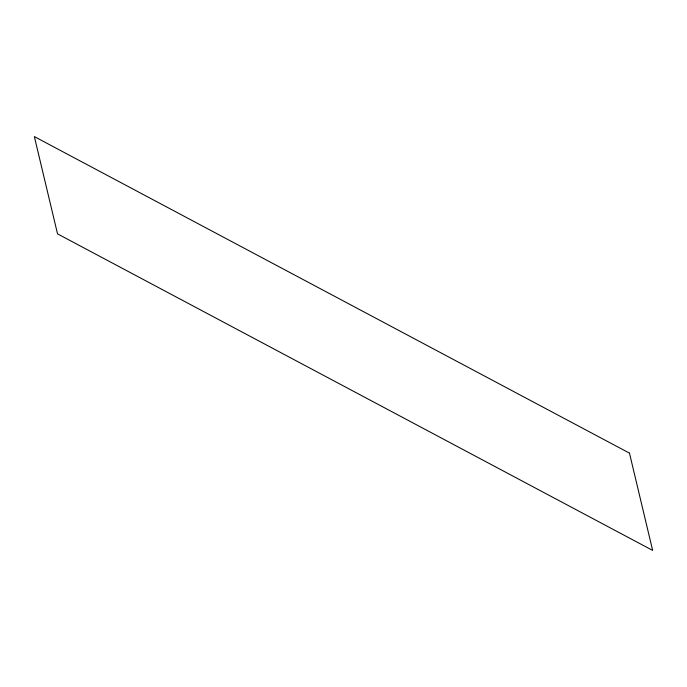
<?xml version="1.0" encoding="UTF-8"?>
<svg xmlns="http://www.w3.org/2000/svg" width="687" height="687" viewBox="0 0 687 687"><rect width="100%" height="100%" fill="white"/><g stroke="black" fill="none" stroke-linecap="round" stroke-linejoin="round"><path stroke-width="1.03" d="M629.472 453.137L34.35 136.593L57.528 233.863L652.65 550.407L629.472 453.137"/></g></svg>
